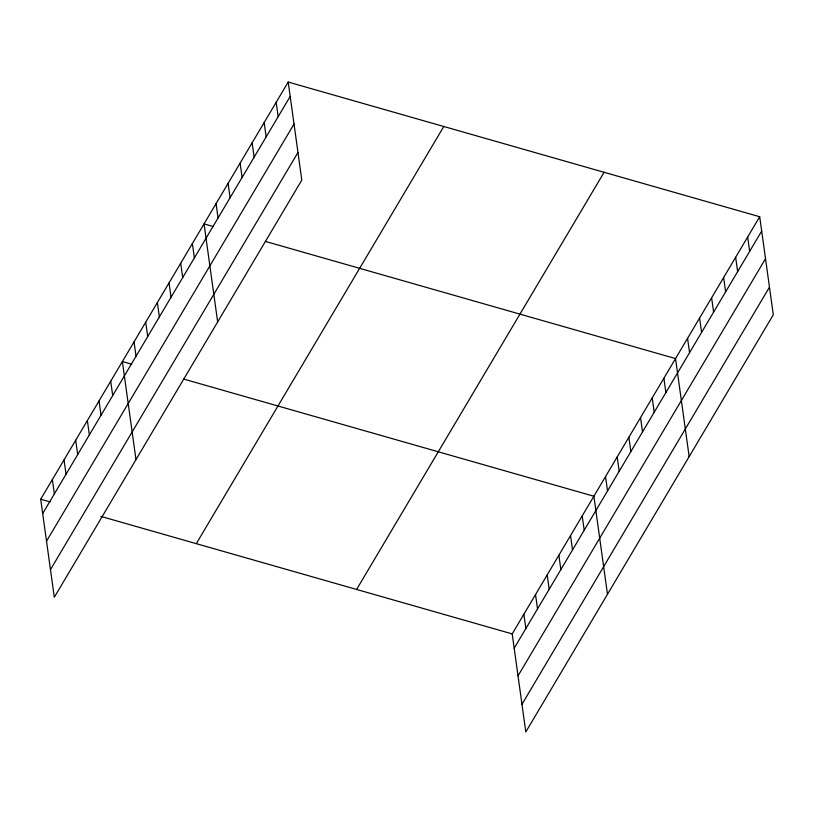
<?xml version="1.0" encoding="UTF-8"?>
<svg xmlns="http://www.w3.org/2000/svg" width="814" height="814" viewBox="0 0 814 814"><rect width="100%" height="100%" fill="white"/><g stroke="black" fill="none" stroke-linecap="round" stroke-linejoin="round"><path stroke-width="1.22" d="M288.197 82.051L301.801 180.098L54.304 597.262L40.7 499.216L288.197 82.051L759.696 216.738L773.3 314.784L525.803 731.949L512.199 633.903L759.696 216.738M42.694 513.563L290.191 96.398M46.52 541.178L294.027 124.023M50.468 569.637L297.975 152.472M196.296 543.66L443.793 126.496M356.603 589.458L604.1 172.293M514.183 648.249L761.69 231.084M518.019 675.864L765.516 258.71M521.967 704.324L769.464 287.169M213.482 226.577L204.049 223.891L217.653 321.937M265.344 241.392L675.549 358.577L689.153 456.623M131.807 364.245L122.375 361.548L135.979 459.595M183.669 379.059L593.874 496.235L607.478 594.281M40.7 499.216L50.132 501.902M100.814 516.381L512.199 633.903M747.669 236.996L749.663 251.343M735.653 257.265L737.647 271.611M723.626 277.523L725.62 291.87M711.609 297.792L713.603 312.138M699.592 318.05L701.576 332.397M687.565 338.309L689.56 352.655M663.878 378.235L665.872 392.582M652.207 397.904L654.202 412.25M640.547 417.572L642.531 431.919M628.876 437.24L630.86 451.587M617.205 456.908L619.2 471.255M605.535 476.566L607.529 490.913M582.203 515.903L584.198 530.25M570.533 535.571L572.527 549.918M558.872 555.24L560.856 569.586M547.201 574.898L549.185 589.244M535.531 594.566L537.525 608.913M523.86 614.234L525.854 628.581M276.18 102.31L278.164 116.656M264.153 122.578L266.147 136.925M252.137 142.837L254.121 157.183M240.11 163.095L242.104 177.442M228.093 183.364L230.087 197.71M216.066 203.622L218.06 217.969M192.379 243.549L194.373 257.896M180.718 263.217L182.702 277.564M169.047 282.885L171.032 297.232M157.377 302.554L159.371 316.9M145.706 322.222L147.7 336.558M134.045 341.88L136.03 356.227M110.704 381.217L112.698 395.563M99.043 400.885L101.028 415.232M87.373 420.553L89.357 434.89M75.702 440.211L77.696 454.558M64.031 459.879L66.026 474.226M52.371 479.548L54.355 493.894"/></g></svg>
